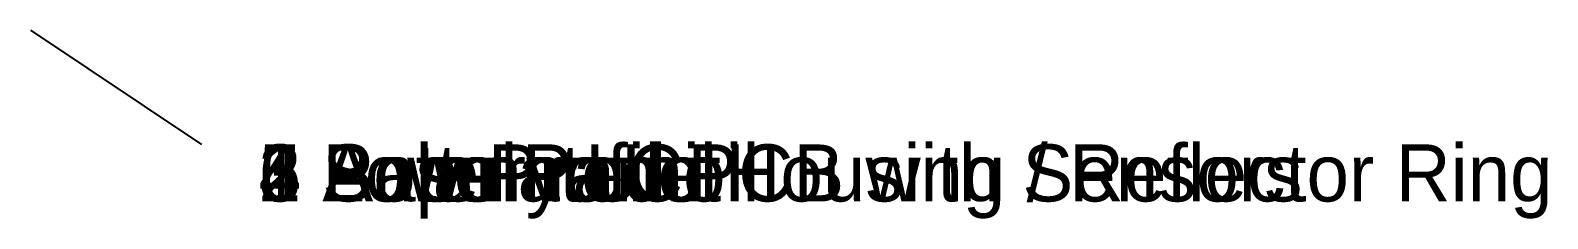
# Model space of a CAD drawing. Header units: millimetres. Extents: x -101 to 238, y -101 to 101.
# Drawn here: x 105 to 237.9, y -16.5 to 0 of the extents above; entities that cross this region are included whole.
import ezdxf

# ---------------------------------------------------------------- set-up
doc = ezdxf.new("R2010")
doc.units = ezdxf.units.MM
doc.header["$MEASUREMENT"] = 0
doc.layers.add('NOTES', color=7, linetype='Continuous')

msp = doc.modelspace()

# ---------------------------------------------------------------- linework, layer by layer
at = {"layer": 'NOTES'}
for p, q in [((105, 0, 8), (120, -10, 8)), ((105, 0, 28), (120, -10, 28)), ((105, 0, 58), (120, -10, 58)), ((105, 0, 84), (120, -10, 84)), ((105, 0, 118), (120, -10, 118)), ((105, 0, 154), (120, -10, 154))]:
    msp.add_line(p, q, dxfattribs=at)

# ---------------------------------------------------------------- texts
for s, p in [('4 Populated PCB with Sensors', (125, -15, 58)), ('3 Antenna Coil', (125, -15, 84)), ('5 Battery Unit', (125, -15, 28)), ('2 Low-Profile Housing / Reflector Ring', (125, -15, 118)), ('6 Base', (125, -15, 8)), ('1 Solar Panel', (125, -15, 154))]:
    msp.add_text(s, height=5, dxfattribs=at).set_placement(p)

doc.saveas('drawing.dxf')
